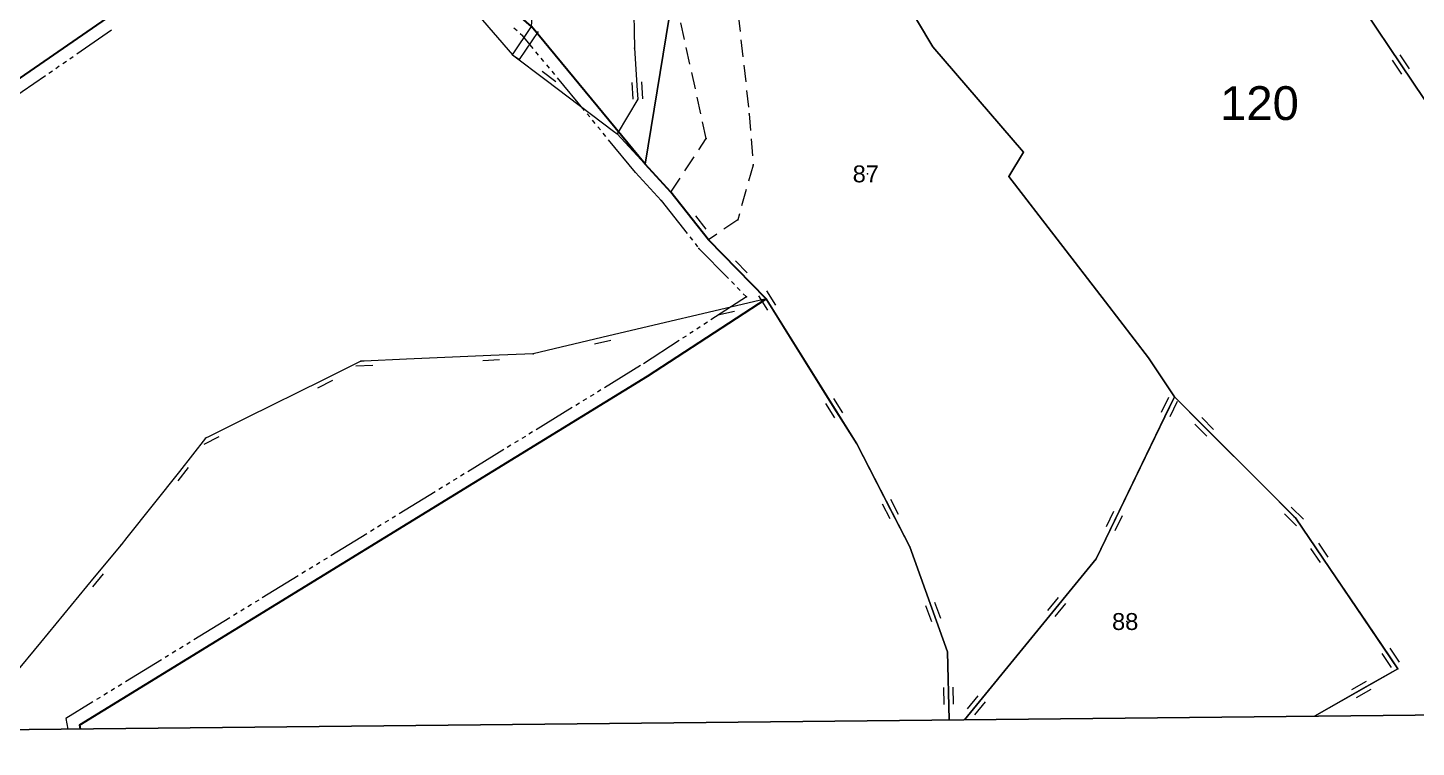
# Model space of a CAD drawing. Header units: millimetres. Extents: x 615240 to 617330, y 4151758 to 4153557.
# Drawn here: x 615438.3 to 615602.5, y 4151757.5 to 4151842.6 of the extents above; entities that cross this region are included whole.
import ezdxf
from ezdxf.xclip import XClip

# ---------------------------------------------------------------- set-up
doc = ezdxf.new("R2010")
doc.units = ezdxf.units.MM
doc.header["$XCLIPFRAME"] = 2
for name, color, linetype, lineweight in [('01_UYGALAN_TARAMA', 26, 'Continuous', 20), ('02_ADA_ALN_YENI', 7, 'Continuous', 30), ('02_ADA_NO_YENI', 18, 'Continuous', 0), ('03_PARSEL_ALN_ESKI', 18, 'Continuous', 0), ('03_PARSEL_ALN_YENI', 171, 'Continuous', 0), ('03_PARSEL_NO_ESKI', 5, 'Continuous', 0), ('03_PARSEL_SNR_YENI', 5, 'Continuous', 0), ('06_DETAY_SNR_KROKI', 4, 'Continuous', 0), ('06_DETAY_SNR_PAFTA', 26, 'Continuous', 0), ('07_SNRTIP_GECERLI', 30, 'Continuous', 0), ('07_SNRTIP_SABIT', 18, 'Continuous', 0), ('NOKTA_DETAY_YENI', 171, 'Continuous', 0), ('NOKTA_PARSEL_ESKI', 6, 'Continuous', 0), ('NOKTA_PARSEL_YENI', 30, 'Continuous', 0)]:
    doc.layers.add(name, color=color, linetype=linetype, lineweight=lineweight)
doc.layers.add('ANTET', color=7, linetype='Continuous')
doc.styles.get("Standard").update_dxf_attribs({"font": 'Arial'})

# ---------------------------------------------------------------- blocks, each defined once
blk = doc.blocks.new('fggg')
at = {"layer": '01_UYGALAN_TARAMA', "color": 252}
for p, q in [((615444.07, 4151839.5, 0.95), (615448.19, 4151842.34, 0.95)), ((615495.75, 4151842.58, 0.95), (615496.13, 4151842.26, 0.95)), ((615496.5, 4151841.93, 0.95), (615496.78, 4151841.69, 0.95)), ((615498.05, 4151840.15, 0.95), (615496.78, 4151841.69, 0.95)), ((615498.68, 4151839.38, 0.95), (615498.37, 4151839.77, 0.95)), ((615441.6, 4151837.79, 0.95), (615442.01, 4151838.08, 0.95)), ((615442.43, 4151838.36, 0.95), (615442.84, 4151838.65, 0.95)), ((615443.25, 4151838.93, 0.95), (615443.66, 4151839.21, 0.95)), ((615499.32, 4151838.61, 0.95), (615499, 4151839, 0.95)), ((615499.96, 4151837.84, 0.95), (615499.64, 4151838.22, 0.95)), ((615436.25, 4151834.1, 0.95), (615440.37, 4151836.94, 0.95)), ((615440.78, 4151837.23, 0.95), (615441.19, 4151837.51, 0.95)), ((615500.59, 4151837.07, 0.95), (615500.27, 4151837.45, 0.95)), ((615504.09, 4151832.82, 0.95), (615500.91, 4151836.68, 0.95)), ((615504.73, 4151832.05, 0.95), (615504.41, 4151832.44, 0.95)), ((615505.36, 4151831.28, 0.95), (615505.05, 4151831.67, 0.95)), ((615506, 4151830.51, 0.95), (615505.68, 4151830.89, 0.95)), ((615506.64, 4151829.74, 0.95), (615506.32, 4151830.12, 0.95)), ((615510.14, 4151825.49, 0.95), (615506.95, 4151829.35, 0.95)), ((615510.14, 4151825.49, 0.95), (615513.18, 4151822.19, 0.95)), ((615513.18, 4151822.19, 0.95), (615516.26, 4151818.25, 0.95)), ((615516.57, 4151817.86, 0.95), (615516.88, 4151817.46, 0.95)), ((615517.19, 4151817.07, 0.95), (615517.49, 4151816.68, 0.95)), ((615517.63, 4151816.5, 0.95), (615521.13, 4151812.94, 0.95)), ((615521.48, 4151812.58, 0.95), (615521.83, 4151812.22, 0.95)), ((615522.18, 4151811.87, 0.95), (615522.53, 4151811.51, 0.95)), ((615523.25, 4151810.78, 0.95), (615519.06, 4151808.05, 0.95)), ((615522.88, 4151811.15, 0.95), (615523.23, 4151810.8, 0.95)), ((615516.96, 4151806.69, 0.95), (615516.55, 4151806.42, 0.95)), ((615517.8, 4151807.23, 0.95), (615517.38, 4151806.96, 0.95)), ((615518.64, 4151807.78, 0.95), (615518.22, 4151807.51, 0.95)), ((615515.29, 4151805.6, 0.95), (615511.1, 4151802.87, 0.95)), ((615516.13, 4151806.14, 0.95), (615515.71, 4151805.87, 0.95)), ((615510.75, 4151802.64, 0.95), (615506.49, 4151800.03, 0.95)), ((615504.36, 4151798.72, 0.95), (615503.93, 4151798.46, 0.95)), ((615505.21, 4151799.24, 0.95), (615504.78, 4151798.98, 0.95)), ((615506.06, 4151799.77, 0.95), (615505.64, 4151799.5, 0.95)), ((615502.65, 4151797.67, 0.95), (615498.39, 4151795.06, 0.95)), ((615503.51, 4151798.2, 0.95), (615503.08, 4151797.93, 0.95)), ((615496.26, 4151793.75, 0.95), (615495.84, 4151793.49, 0.95)), ((615497.12, 4151794.27, 0.95), (615496.69, 4151794.01, 0.95)), ((615497.97, 4151794.79, 0.95), (615497.54, 4151794.53, 0.95)), ((615494.56, 4151792.7, 0.95), (615490.3, 4151790.08, 0.95)), ((615495.41, 4151793.22, 0.95), (615494.98, 4151792.96, 0.95)), ((615488.17, 4151788.78, 0.95), (615487.74, 4151788.51, 0.95)), ((615489.02, 4151789.3, 0.95), (615488.59, 4151789.04, 0.95)), ((615489.87, 4151789.82, 0.95), (615489.45, 4151789.56, 0.95)), ((615486.46, 4151787.73, 0.95), (615482.2, 4151785.11, 0.95)), ((615487.32, 4151788.25, 0.95), (615486.89, 4151787.99, 0.95)), ((615480.07, 4151783.8, 0.95), (615479.65, 4151783.54, 0.95)), ((615480.92, 4151784.33, 0.95), (615480.5, 4151784.07, 0.95)), ((615481.78, 4151784.85, 0.95), (615481.35, 4151784.59, 0.95)), ((615478.37, 4151782.76, 0.95), (615474.11, 4151780.14, 0.95)), ((615479.22, 4151783.28, 0.95), (615478.79, 4151783.02, 0.95)), ((615471.98, 4151778.83, 0.95), (615471.55, 4151778.57, 0.95)), ((615472.83, 4151779.36, 0.95), (615472.4, 4151779.09, 0.95)), ((615473.68, 4151779.88, 0.95), (615473.26, 4151779.62, 0.95)), ((615470.27, 4151777.79, 0.95), (615466.01, 4151775.17, 0.95)), ((615471.13, 4151778.31, 0.95), (615470.7, 4151778.05, 0.95)), ((615463.88, 4151773.86, 0.95), (615463.46, 4151773.6, 0.95)), ((615464.73, 4151774.38, 0.95), (615464.31, 4151774.12, 0.95)), ((615465.59, 4151774.91, 0.95), (615465.16, 4151774.65, 0.95)), ((615462.18, 4151772.81, 0.95), (615457.92, 4151770.2, 0.95)), ((615463.03, 4151773.34, 0.95), (615462.6, 4151773.08, 0.95)), ((615455.79, 4151768.89, 0.95), (615455.36, 4151768.63, 0.95)), ((615456.64, 4151769.41, 0.95), (615456.21, 4151769.15, 0.95)), ((615457.49, 4151769.94, 0.95), (615457.07, 4151769.67, 0.95)), ((615454.08, 4151767.84, 0.95), (615449.82, 4151765.23, 0.95)), ((615454.93, 4151768.37, 0.95), (615454.51, 4151768.1, 0.95)), ((615447.69, 4151763.92, 0.95), (615447.27, 4151763.66, 0.95)), ((615448.54, 4151764.44, 0.95), (615448.12, 4151764.18, 0.95)), ((615449.4, 4151764.96, 0.95), (615448.97, 4151764.7, 0.95)), ((615445.99, 4151762.87, 0.95), (615442.78, 4151760.9, 0.95)), ((615446.84, 4151763.39, 0.95), (615446.41, 4151763.13, 0.95)), ((615442.78, 4151760.9, 0.95), (615443.63, 4151755.97, 0.95))]:
    blk.add_line(p, q, dxfattribs=at)
for p in [(615513.18, 4151822.19, 641.08), (615513.18, 4151822.19, 641.08), (615517.63, 4151816.5, 640.56), (615517.63, 4151816.5, 640.56), (615523.25, 4151810.78, 642.8), (615523.25, 4151810.78, 642.8)]:
    blk.add_point(p, dxfattribs=at)
at = {"layer": '02_ADA_ALN_YENI', "color": 252}
for points in [[(615428.8, 4151928.38, 0), (615445.35, 4151915.91, 0), (615449.49, 4151909.45, 0), (615458.87, 4151895, 0), (615462.66, 4151882.15, 0), (615470.18, 4151864.55, 0), (615472.08, 4151860.65, 0), (615396.31, 4151808.36, 0)], [(615458.23, 4151680.51, 0), (615444.43, 4151760.16, 0), (615511.55, 4151801.38, 0), (615525.6, 4151810.52, 0), (615518.76, 4151817.5, 0), (615514.33, 4151823.16, 0), (615511.27, 4151826.48, 0), (615497.86, 4151842.74, 0), (615478.23, 4151859.78, 0), (615482.51, 4151872.52, 0), (615484.81, 4151883.1, 0), (615490.76, 4151897.58, 0), (615497.98, 4151907.74, 0), (615505.57, 4151918.5, 0), (615510.94, 4151924.7, 0), (615513.83, 4151927.68, 0), (615523.16, 4151931.69, 0), (615539.15, 4151935.01, 0), (615552.88, 4151937.71, 0), (615570.36, 4151942.05, 0), (615578.64, 4151943.48, 0), (615595.98, 4151917.09, 0), (615612.47, 4151911.24, 0)]]:
    blk.add_polyline3d(points, dxfattribs=at)
at = {"layer": '03_PARSEL_ALN_ESKI', "color": 252}
for p in [(615537.57, 4151825.32), (615568.24, 4151772.37)]:
    blk.add_point(p, dxfattribs=at)
at = {"layer": '03_PARSEL_ALN_YENI', "color": 252}
for points in [[(615593.64, 4151848.75, 0), (615603.44, 4151834.1, 0)], [(615572.19, 4151751.13, 0), (615584.82, 4151758.01, 0), (615600.29, 4151766.77, 0), (615588.19, 4151784.62, 0), (615573.86, 4151798.95, 0), (615570.8, 4151803.58, 0), (615565.7, 4151810.19, 0), (615554.29, 4151824.99, 0), (615554.29, 4151824.99, 0), (615556.02, 4151827.89, 0), (615545.29, 4151840.34, 0), (615538.03, 4151852.53, 0)]]:
    blk.add_polyline3d(points, dxfattribs=at)
for points in [[(615586.88, 4151859.25, 0), (615577.76, 4151869.49, 0), (615563.6, 4151885.32, 0), (615595.98, 4151917.09, 0), (615612.47, 4151911.24, 0), (615623.9, 4151900.72, 0), (615634.28, 4151899.79, 0), (615651.92, 4151888.11, 0), (615670.23, 4151870.16, 0), (615678.48, 4151862.19, 0), (615612.82, 4151856.98, 0), (615625.25, 4151841.82, 0), (615605.85, 4151831.04, 0), (615603.44, 4151834.1, 0), (615593.64, 4151848.75, 0), (615586.88, 4151859.25, 0)], [(615519.04, 4151873.97, 0), (615511.27, 4151826.48, 0), (615497.86, 4151842.74, 0), (615498.75, 4151855.87, 0), (615498.99, 4151869.99, 0), (615505.79, 4151885, 0), (615508.24, 4151882.69, 0), (615519.04, 4151873.97, 0)], [(615525.6, 4151810.52, 0), (615518.76, 4151817.5, 0), (615514.33, 4151823.16, 0), (615511.27, 4151826.48, 0), (615519.04, 4151873.97, 0), (615525.35, 4151867.53, 0), (615538.03, 4151852.53, 0), (615545.29, 4151840.34, 0), (615556.02, 4151827.89, 0), (615554.29, 4151824.99, 0), (615565.7, 4151810.19, 0), (615570.8, 4151803.58, 0), (615573.86, 4151798.95, 0), (615564.6, 4151779.77, 0), (615547.3, 4151758.59, 0), (615547.05, 4151768.78, 0), (615542.58, 4151781.2, 0), (615536.3, 4151793.37, 0), (615525.6, 4151810.52, 0)], [(615430.73, 4151855.27, 0), (615451.24, 4151858.97, 0), (615460.03, 4151860.17, 0), (615470.18, 4151864.55, 0), (615472.08, 4151860.65, 0), (615396.31, 4151808.36, 0), (615405.34, 4151821.29, 0), (615419.68, 4151847.25, 0), (615430.73, 4151855.27, 0)], [(615570.94, 4151698.99, 0), (615542.36, 4151694.15, 0), (615505.93, 4151658.15, 0), (615458.23, 4151680.51, 0), (615444.43, 4151760.16, 0), (615511.55, 4151801.38, 0), (615525.6, 4151810.52, 0), (615536.3, 4151793.37, 0), (615542.58, 4151781.2, 0), (615547.05, 4151768.78, 0), (615547.3, 4151758.59, 0), (615551.53, 4151743.99, 0), (615570.94, 4151698.99, 0)], [(615573.86, 4151798.95, 0), (615588.19, 4151784.62, 0), (615600.29, 4151766.77, 0), (615584.82, 4151758.01, 0), (615572.19, 4151751.13, 0), (615562.58, 4151747.08, 0), (615551.53, 4151743.99, 0), (615547.3, 4151758.59, 0), (615564.6, 4151779.77, 0), (615573.86, 4151798.95, 0)]]:
    blk.add_polyline3d(points, close=True, dxfattribs=at)
at = {"layer": '03_PARSEL_SNR_YENI', "color": 252}
for p, q in [((615538.03, 4151852.53, 645.84), (615545.29, 4151840.34, 648.48)), ((615600.66, 4151838.25, 0.95), (615595.1, 4151846.57, 0.95)), ((615545.29, 4151840.34, 648.48), (615556.02, 4151827.89, 652.44)), ((615600.75, 4151837.11, 0.95), (615599.64, 4151838.77, 0.95)), ((615601.68, 4151837.74, 0.95), (615600.57, 4151839.4, 0.95)), ((615603.44, 4151834.1, 0.95), (615600.66, 4151838.25, 0.95)), ((615511.27, 4151826.48, 0.95), (615514.33, 4151823.16, 0.95)), ((615556.02, 4151827.89, 652.44), (615554.29, 4151824.99, 652.5)), ((615554.29, 4151824.99, 652.5), (615565.7, 4151810.19, 653.53)), ((615514.33, 4151823.16, 0.95), (615517.41, 4151819.22, 0.95)), ((615517.23, 4151820.36, 0.95), (615518.47, 4151818.78, 0.95)), ((615517.41, 4151819.22, 0.95), (615518.76, 4151817.5, 0.95)), ((615518.76, 4151817.5, 0.95), (615522.26, 4151813.93, 0.95)), ((615521.96, 4151815.04, 0.95), (615523.36, 4151813.61, 0.95)), ((615522.26, 4151813.93, 0.95), (615525.6, 4151810.52, 0.95)), ((615525.77, 4151809.19, 0.95), (615524.71, 4151810.89, 0.95)), ((615525.72, 4151810.34, 0.95), (615525.6, 4151810.52, 0.95)), ((615526.73, 4151809.79, 0.95), (615525.67, 4151811.49, 0.95)), ((615528.36, 4151806.1, 0.95), (615525.72, 4151810.34, 0.95)), ((615565.7, 4151810.19, 652.5), (615570.8, 4151803.58, 653.53)), ((615533.65, 4151797.61, 0.95), (615528.36, 4151806.1, 0.95)), ((615570.8, 4151803.58, 653.53), (615573.86, 4151798.95, 654.63)), ((615534.66, 4151797.06, 0.95), (615533.6, 4151798.76, 0.95)), ((615572.35, 4151797.12, 0.95), (615573.22, 4151798.92, 0.95)), ((615573.3, 4151797.78, 0.95), (615573.86, 4151798.95, 0.95)), ((615573.37, 4151796.63, 0.95), (615574.24, 4151798.43, 0.95)), ((615573.86, 4151798.95, 0.95), (615577.4, 4151795.41, 0.95)), ((615533.71, 4151796.46, 0.95), (615532.65, 4151798.16, 0.95)), ((615536.3, 4151793.37, 0.95), (615533.65, 4151797.61, 0.95)), ((615571.12, 4151793.28, 0.95), (615573.3, 4151797.78, 0.95)), ((615576.29, 4151795.72, 0.95), (615577.71, 4151794.31, 0.95)), ((615577.09, 4151796.52, 0.95), (615578.5, 4151795.1, 0.95)), ((615577.4, 4151795.41, 0.95), (615584.47, 4151788.34, 0.95)), ((615540.29, 4151785.64, 0.95), (615536.3, 4151793.37, 0.95)), ((615566.77, 4151784.27, 0.95), (615571.12, 4151793.28, 0.95)), ((615584.47, 4151788.34, 0.95), (615588, 4151784.8, 0.95)), ((615540.25, 4151784.5, 0.95), (615539.33, 4151786.27, 0.95)), ((615542.58, 4151781.2, 0.95), (615540.29, 4151785.64, 0.95)), ((615541.25, 4151785.01, 0.95), (615540.33, 4151786.79, 0.95)), ((615565.83, 4151783.61, 0.95), (615566.7, 4151785.42, 0.95)), ((615587.69, 4151785.91, 0.95), (615589.11, 4151784.49, 0.95)), ((615564.6, 4151779.77, 0.95), (615566.77, 4151784.27, 0.95)), ((615566.84, 4151783.13, 0.95), (615567.71, 4151784.93, 0.95)), ((615586.9, 4151785.11, 0.95), (615588.31, 4151783.7, 0.95)), ((615588, 4151784.8, 0.95), (615588.19, 4151784.62, 0.95)), ((615588.19, 4151784.62, 0.95), (615590.99, 4151780.48, 0.95)), ((615545.36, 4151773.49, 0.95), (615542.58, 4151781.2, 0.95)), ((615589.97, 4151780.99, 0.95), (615591.09, 4151779.34, 0.95)), ((615590.9, 4151781.62, 0.95), (615592.02, 4151779.97, 0.95)), ((615590.99, 4151780.48, 0.95), (615596.61, 4151772.2, 0.95)), ((615559.95, 4151774.08, 0.95), (615564.6, 4151779.77, 0.95)), ((615545.17, 4151772.35, 0.95), (615544.49, 4151774.24, 0.95)), ((615546.23, 4151772.74, 0.95), (615545.55, 4151774.62, 0.95)), ((615556.79, 4151770.2, 0.95), (615559.95, 4151774.08, 0.95)), ((615558.88, 4151773.66, 0.95), (615560.15, 4151775.21, 0.95)), ((615559.75, 4151772.95, 0.95), (615561.02, 4151774.49, 0.95)), ((615547.05, 4151768.78, 0.95), (615545.36, 4151773.49, 0.95)), ((615596.61, 4151772.2, 0.95), (615599.41, 4151768.07, 0.95)), ((615550.46, 4151762.46, 0.95), (615556.79, 4151770.2, 0.95)), ((615599.32, 4151769.21, 0.95), (615600.44, 4151767.55, 0.95)), ((615547.18, 4151763.59, 0.95), (615547.05, 4151768.78, 0.95)), ((615598.39, 4151768.58, 0.95), (615599.51, 4151766.92, 0.95)), ((615599.41, 4151768.07, 0.95), (615600.29, 4151766.77, 0.95)), ((615600.29, 4151766.77, 0.95), (615595.94, 4151764.31, 0.95)), ((615546.64, 4151762.57, 0.95), (615546.59, 4151764.57, 0.95)), ((615547.76, 4151762.6, 0.95), (615547.71, 4151764.6, 0.95)), ((615595.94, 4151764.31, 0.95), (615587.24, 4151759.38, 0.95)), ((615596.53, 4151765.29, 0.95), (615594.79, 4151764.3, 0.95)), ((615597.09, 4151764.31, 0.95), (615595.35, 4151763.33, 0.95)), ((615547.3, 4151758.59, 0.95), (615547.18, 4151763.59, 0.95)), ((615547.3, 4151758.59, 0.95), (615550.46, 4151762.46, 0.95)), ((615549.39, 4151762.04, 0.95), (615550.66, 4151763.59, 0.95)), ((615550.26, 4151761.33, 0.95), (615551.53, 4151762.88, 0.95))]:
    blk.add_line(p, q, dxfattribs=at)
for p in [(615511.27, 4151826.48, 638.52), (615514.33, 4151823.16, 641.08), (615514.33, 4151823.16, 641.08), (615518.76, 4151817.5, 640.56), (615518.76, 4151817.5, 640.56), (615525.6, 4151810.52, 642.8), (615525.6, 4151810.52, 642.8), (615573.86, 4151798.95, 654.63), (615573.86, 4151798.95, 654.63), (615536.3, 4151793.37, 647.6), (615536.3, 4151793.37, 647.6), (615588.19, 4151784.62, 655.91), (615588.19, 4151784.62, 655.91), (615542.58, 4151781.2, 651.23), (615542.58, 4151781.2, 651.23), (615564.6, 4151779.77, 653.66), (615564.6, 4151779.77, 653.66), (615547.05, 4151768.78, 652.12), (615547.05, 4151768.78, 652.12), (615600.29, 4151766.77, 658.52), (615600.29, 4151766.77, 658.52)]:
    blk.add_point(p, dxfattribs=at)
at = {"layer": '06_DETAY_SNR_KROKI', "color": 252}
for p, q in [((615509.83, 4151848.38, 0.95), (615510.04, 4151840.17, 0.95)), ((615491.55, 4151844.08, 0.95), (615495.58, 4151839.41, 0.95)), ((615495.58, 4151839.41, 0.95), (615497.86, 4151842.74, 0.95)), ((615496.41, 4151838.85, 0.95), (615498.68, 4151842.17, 0.95)), ((615510.04, 4151840.17, 0.95), (615510.34, 4151835.17, 0.95)), ((615495.58, 4151839.41, 0.95), (615496.41, 4151838.85, 0.95)), ((615495.58, 4151839.41, 0.95), (615499.57, 4151836.4, 0.95)), ((615499.11, 4151837.45, 0.95), (615500.71, 4151836.24, 0.95)), ((615499.57, 4151836.4, 0.95), (615507.55, 4151830.37, 0.95)), ((615510.84, 4151836.21, 0.95), (615510.97, 4151834.21, 0.95)), ((615509.72, 4151836.14, 0.95), (615509.84, 4151834.14, 0.95)), ((615510.34, 4151835.17, 0.95), (615510.4, 4151834.17, 0.95)), ((615510.4, 4151834.17, 0.95), (615507.96, 4151830.06, 0.95)), ((615507.55, 4151830.37, 0.95), (615507.96, 4151830.06, 0.95)), ((615507.96, 4151830.06, 0.95), (615511.27, 4151826.48, 0.95)), ((615525.6, 4151810.52, 0.95), (615520.74, 4151809.38, 0.95)), ((615520.74, 4151809.38, 0.95), (615511, 4151807.09, 0.95)), ((615521.84, 4151809.06, 0.95), (615519.89, 4151808.6, 0.95)), ((615511, 4151807.09, 0.95), (615506.14, 4151805.95, 0.95)), ((615506.14, 4151805.95, 0.95), (615498.04, 4151804.04, 0.95)), ((615507.24, 4151805.63, 0.95), (615505.29, 4151805.17, 0.95)), ((615483.05, 4151803.39, 0.95), (615478.06, 4151803.17, 0.95)), ((615493.04, 4151803.83, 0.95), (615483.05, 4151803.39, 0.95)), ((615498.04, 4151804.04, 0.95), (615493.04, 4151803.83, 0.95)), ((615477.66, 4151803.15, 0.95), (615473.18, 4151800.93, 0.95)), ((615479.08, 4151802.65, 0.95), (615477.08, 4151802.56, 0.95)), ((615478.06, 4151803.17, 0.95), (615477.66, 4151803.15, 0.95)), ((615494.07, 4151803.31, 0.95), (615492.07, 4151803.22, 0.95)), ((615473.18, 4151800.93, 0.95), (615464.22, 4151796.49, 0.95)), ((615474.33, 4151800.87, 0.95), (615472.53, 4151799.98, 0.95)), ((615464.22, 4151796.49, 0.95), (615459.74, 4151794.26, 0.95)), ((615459.31, 4151794.05, 0.95), (615456.2, 4151790.13, 0.95)), ((615460.89, 4151794.2, 0.95), (615459.1, 4151793.32, 0.95)), ((615459.74, 4151794.26, 0.95), (615459.31, 4151794.05, 0.95)), ((615457.26, 4151790.57, 0.95), (615456.02, 4151789, 0.95)), ((615456.2, 4151790.13, 0.95), (615449.98, 4151782.3, 0.95)), ((615449.98, 4151782.3, 0.95), (615449.32, 4151781.46, 0.95)), ((615449.32, 4151781.46, 0.95), (615446.14, 4151777.6, 0.95)), ((615446.14, 4151777.6, 0.95), (615439.79, 4151769.88, 0.95)), ((615447.21, 4151778.02, 0.95), (615445.94, 4151776.47, 0.95)), ((615439.79, 4151769.88, 0.95), (615436.61, 4151766.02, 0.95))]:
    blk.add_line(p, q, dxfattribs=at)
for p in [(615510.04, 4151840.17, 639.05), (615510.04, 4151840.17, 639.05), (615495.58, 4151839.41, 636.27), (615495.58, 4151839.41, 636.27), (615495.58, 4151839.41, 636.27), (615510.4, 4151834.17, 638.15), (615510.4, 4151834.17, 638.15), (615507.96, 4151830.06, 638.52), (615507.96, 4151830.06, 638.52), (615507.96, 4151830.06, 638.52), (615511.27, 4151826.48, 641.08), (615525.6, 4151810.52, 642.8), (615498.04, 4151804.04, 649.72), (615498.04, 4151804.04, 649.72), (615477.66, 4151803.15, 649.33), (615477.66, 4151803.15, 649.33), (615459.31, 4151794.05, 649.79), (615459.31, 4151794.05, 649.79), (615449.32, 4151781.46, 649.17), (615449.32, 4151781.46, 649.17)]:
    blk.add_point(p, dxfattribs=at)
at = {"layer": '06_DETAY_SNR_PAFTA', "color": 252}
for p, q in [((615515.93, 4151841.22, 0.95), (615515.5, 4151843.18, 0.95)), ((615522.27, 4151844.14, 0.95), (615522.5, 4151842.15, 0.95)), ((615522.61, 4151841.16, 0.95), (615522.83, 4151839.17, 0.95)), ((615516.57, 4151838.29, 0.95), (615516.14, 4151840.25, 0.95)), ((615522.94, 4151838.18, 0.95), (615523.17, 4151836.19, 0.95)), ((615517.22, 4151835.36, 0.95), (615516.79, 4151837.32, 0.95)), ((615523.28, 4151835.2, 0.95), (615523.5, 4151833.21, 0.95)), ((615517.86, 4151832.43, 0.95), (615517.43, 4151834.39, 0.95)), ((615518.51, 4151829.5, 0.95), (615518.08, 4151831.46, 0.95)), ((615523.58, 4151832.44, 0.95), (615523.74, 4151830.45, 0.95)), ((615517.63, 4151828.17, 0.95), (615518.51, 4151829.5, 0.95)), ((615523.81, 4151829.45, 0.95), (615523.97, 4151827.46, 0.95)), ((615515.98, 4151825.67, 0.95), (615517.08, 4151827.34, 0.95)), ((615524.05, 4151826.36, 0.95), (615523.51, 4151824.44, 0.95)), ((615524.04, 4151826.46, 0.95), (615524.05, 4151826.36, 0.95)), ((615514.33, 4151823.16, 0.95), (615515.43, 4151824.83, 0.95)), ((615523.24, 4151823.47, 0.95), (615522.69, 4151821.55, 0.95)), ((615522.23, 4151819.9, 0.95), (615520.59, 4151818.76, 0.95)), ((615522.42, 4151820.59, 0.95), (615522.23, 4151819.9, 0.95)), ((615519.76, 4151818.19, 0.95), (615518.76, 4151817.5, 0.95))]:
    blk.add_line(p, q, dxfattribs=at)
for p in [(615523.58, 4151832.44, 640.59), (615523.58, 4151832.44, 640.59), (615518.51, 4151829.5, 640.83), (615518.51, 4151829.5, 640.83), (615524.05, 4151826.36, 640.54), (615524.05, 4151826.36, 640.54), (615514.33, 4151823.16, 641.08), (615522.23, 4151819.9, 640.6), (615522.23, 4151819.9, 640.6), (615518.76, 4151817.5, 640.56)]:
    blk.add_point(p, dxfattribs=at)
at = {"layer": '07_SNRTIP_GECERLI', "color": 252}
for points in [[(615519.04, 4151873.97, 0), (615511.27, 4151826.48, 0)], [(615396.31, 4151808.36, 0), (615472.08, 4151860.65, 0)], [(615511.27, 4151826.48, 0), (615497.86, 4151842.74, 0)], [(615525.6, 4151810.52, 642.8), (615511.55, 4151801.38, 0)], [(615511.55, 4151801.38, 0), (615444.43, 4151760.16, 0), (615458.23, 4151680.51, 0)]]:
    blk.add_polyline3d(points, dxfattribs=at)
at = {"layer": '07_SNRTIP_SABIT', "color": 252}
for points in [[(615523.16, 4151931.69, 630.66), (615534.48, 4151917.52, 634.4), (615554.12, 4151894.9, 640.8), (615558, 4151891.73, 641.33), (615563.6, 4151885.32, 0), (615577.76, 4151869.49, 646.66), (615586.88, 4151859.25, 649.17), (615593.64, 4151848.75, 652.2), (615603.44, 4151834.1, 654.12), (615605.85, 4151831.04, 654.12)], [(615573.86, 4151798.95, 654.63), (615570.8, 4151803.58, 653.53), (615565.7, 4151810.19, 653.53), (615554.29, 4151824.99, 652.5), (615556.02, 4151827.89, 652.44), (615545.29, 4151840.34, 648.48), (615538.03, 4151852.53, 645.84), (615525.35, 4151867.53, 641.09)], [(615511.27, 4151826.48, 0), (615514.33, 4151823.16, 641.08), (615518.76, 4151817.5, 640.56), (615525.6, 4151810.52, 642.8)], [(615547.3, 4151758.59, 654.85), (615547.05, 4151768.78, 652.12), (615542.58, 4151781.2, 651.23), (615536.3, 4151793.37, 647.6), (615525.6, 4151810.52, 642.8)], [(615573.86, 4151798.95, 654.63), (615564.6, 4151779.77, 653.66), (615547.3, 4151758.59, 654.85)], [(615600.29, 4151766.77, 658.52), (615588.19, 4151784.62, 655.91), (615573.86, 4151798.95, 654.63)], [(615551.53, 4151743.99, 656.75), (615562.58, 4151747.08, 657.23), (615572.19, 4151751.13, 657.44), (615584.82, 4151758.01, 657.09), (615600.29, 4151766.77, 658.52)]]:
    blk.add_polyline3d(points, dxfattribs=at)
at = {"layer": 'NOKTA_DETAY_YENI', "color": 252}
for p in [(615510.04, 4151840.17, 639.05), (615495.58, 4151839.41, 636.27), (615510.4, 4151834.17, 638.15), (615523.58, 4151832.44, 640.59), (615507.96, 4151830.06, 638.52), (615518.51, 4151829.5, 640.83), (615524.05, 4151826.36, 640.54), (615522.23, 4151819.9, 640.6), (615498.04, 4151804.04, 649.72), (615477.66, 4151803.15, 649.33), (615459.31, 4151794.05, 649.79), (615449.32, 4151781.46, 649.17)]:
    blk.add_point(p, dxfattribs=at)
at = {"layer": 'NOKTA_PARSEL_ESKI', "color": 252}
for p in [(615511.55, 4151801.38), (615444.43, 4151760.16)]:
    blk.add_point(p, dxfattribs=at)
at = {"layer": 'NOKTA_PARSEL_YENI', "color": 252}
for p in [(615545.29, 4151840.34, 648.48), (615511.27, 4151826.48), (615556.02, 4151827.89, 652.44), (615554.29, 4151824.99, 652.5), (615514.33, 4151823.16, 641.08), (615518.76, 4151817.5, 640.56), (615525.6, 4151810.52, 642.8), (615565.7, 4151810.19), (615570.8, 4151803.58, 653.53), (615573.86, 4151798.95, 654.63), (615536.3, 4151793.37, 647.6), (615588.19, 4151784.62, 655.91), (615542.58, 4151781.2, 651.23), (615564.6, 4151779.77, 653.66), (615547.05, 4151768.78, 652.12), (615600.29, 4151766.77, 658.52)]:
    blk.add_point(p, dxfattribs=at)
at = {"layer": '02_ADA_NO_YENI', "color": 252}
blk.add_text('120', height=4, dxfattribs=at).set_placement((615579.26, 4151831.69))
at = {"layer": '03_PARSEL_NO_ESKI', "color": 252}
for s, p in [('87', (615535.82, 4151824.32)), ('88', (615566.49, 4151771.37))]:
    blk.add_text(s, height=2, dxfattribs=at).set_placement(p)

msp = doc.modelspace()

# ---------------------------------------------------------------- linework, layer by layer
at = {"layer": 'ANTET', "flags": 128}
msp.add_lwpolyline([(615240.4, 4151757.5), (615240.4, 4152657.5), (617142.5, 4152657.5), (617142.5, 4151777.5), (615240.4, 4151757.5)], close=True, dxfattribs=at)

# ---------------------------------------------------------------- block references
ref = msp.add_blockref('fggg', (0, 0))
XClip(ref).set_block_clipping_path([(615240.4021353753, 4153557.293983656), (616576.5432835864, 4153557.293983656), (616576.5432835864, 4152657.5), (617142.5, 4152657.5), (617142.5, 4151777.5), (615240.4021353753, 4151757.5), (615240.4021353753, 4152657.5)])

doc.saveas('drawing.dxf')
